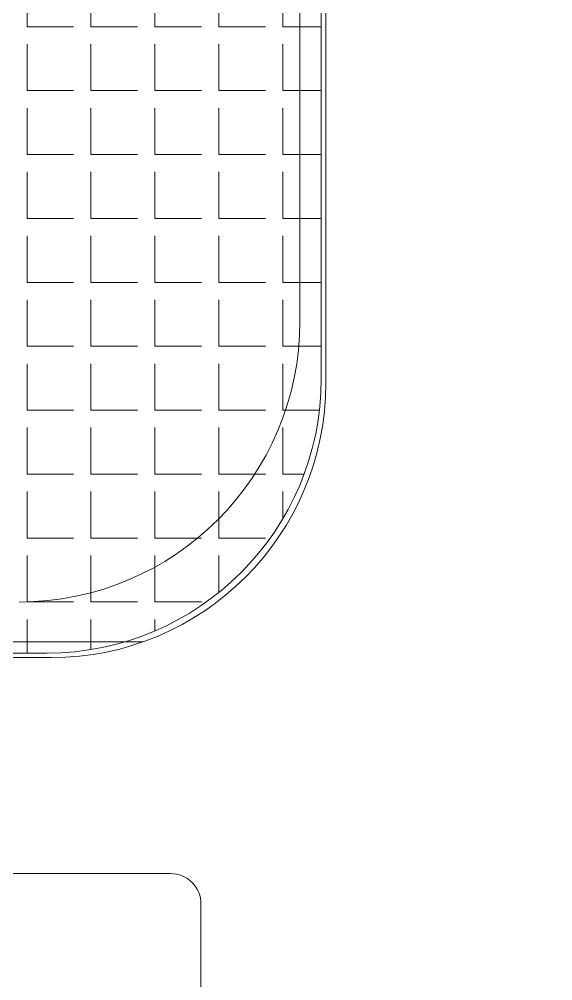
# Model space of a CAD drawing. Header units: millimetres. Extents: x 1134 to 2451, y -9 to 375.
# Drawn here: x 1680.34 to 1697.82, y 270.48 to 302 of the extents above; entities that cross this region are included whole.
import ezdxf
from ezdxf.lldxf.tags import DXFTag

# ---------------------------------------------------------------- set-up
doc = ezdxf.new("R2010")
doc.units = ezdxf.units.MM
for name, color, linetype, lineweight in [('DIM', 3, 'Continuous', 5), ('Encap', 210, 'Continuous', 5), ('ITO', 2, 'Continuous', 5), ('Main-FPC', 2, 'Continuous', 5), ('MFPC', 50, 'Continuous', 5), ('TAPE-Form', 32, 'Continuous', 5)]:
    doc.layers.add(name, color=color, linetype=linetype, lineweight=lineweight)
tags = doc.linetypes.add('CENTER', pattern=[0.6, 0.375, -0.075, 0.075, -0.075]).pattern_tags.tags
tags[10:11] = [DXFTag(74, 4), DXFTag(75, 0), DXFTag(340, '0'), DXFTag(46, 1.0), DXFTag(50, 0.0), DXFTag(44, 0.0), DXFTag(45, 0.0)]
tags[8:9] = [DXFTag(74, 4), DXFTag(75, 0), DXFTag(340, '0'), DXFTag(46, 1.0), DXFTag(50, 0.0), DXFTag(44, 0.0), DXFTag(45, 0.0)]
tags[6:7] = [DXFTag(74, 4), DXFTag(75, 0), DXFTag(340, '0'), DXFTag(46, 1.0), DXFTag(50, 0.0), DXFTag(44, 0.0), DXFTag(45, 0.0)]
tags[4:5] = [DXFTag(74, 4), DXFTag(75, 0), DXFTag(340, '0'), DXFTag(46, 1.0), DXFTag(50, 0.0), DXFTag(44, 0.0), DXFTag(45, 0.0)]

# ---------------------------------------------------------------- blocks, each defined once
blk = doc.blocks.new('R213NRK-001-PNL-V01-C')
at = {"layer": 'Encap', "lineweight": 0}
blk.add_line((482.508, 267.231), (459.691, 267.231), dxfattribs=at)
at = {"layer": 'ITO', "lineweight": 5}
for p, q in [((488.493, 301.426), (488.493, 275.711)), ((479.493, 266.711), (462.706, 266.711))]:
    blk.add_line(p, q, dxfattribs=at)
at = {"layer": 'ITO', "color": 1, "linetype": 'CENTER', "lineweight": 0}
blk.add_line((487.643, 299.846), (487.643, 277.735), dxfattribs=at)
blk.add_arc((478.443, 277.735), 9.2, 270, 0, dxfattribs=at)
at = {"layer": 'ITO', "lineweight": 5}
blk.add_arc((479.493, 275.711), 9, 270, 0, dxfattribs=at)
blk = doc.blocks.new('R213NRK-001-Form-V01-A')
at = {"layer": 'TAPE-Form', "lineweight": 5}
h = blk.add_hatch(dxfattribs=at)
h.set_pattern_fill('ANGLE', color=256, scale=0.3)
h.set_pattern_definition([(0, (0, 0), (0, 2.0955), [1.524, -0.5715]), (90, (0, 0), (-2.0955, 1e-16), [1.524, -0.5715])])
h.paths.add_polyline_path([(893.211, 302.412, 0.414214), (884.811, 310.812), (867.124, 310.812, 0.414214), (858.724, 302.412), (858.724, 276.976, 0.414214), (867.724, 267.976), (884.211, 267.976, 0.414214), (893.211, 276.976)])
at = {"layer": 'TAPE-Form', "color": 32, "lineweight": 5}
for p, q in [((893.211, 276.976), (893.211, 302.412)), ((867.724, 267.976), (884.211, 267.976))]:
    blk.add_line(p, q, dxfattribs=at)
blk.add_arc((884.211, 276.976), 9, 270, 360, dxfattribs=at)
blk = doc.blocks.new('R213NRK-007-MFPC-V01-C')
at = {"layer": 'Main-FPC'}
blk.add_lwpolyline([(1657.464, 265.448), (1657.464, 272.444, -0.414214), (1657.964, 272.944), (1665.179, 272.944, 0.198912), (1665.886, 273.237), (1666.495, 273.846, -0.198912), (1666.848, 273.992), (1685.293, 273.992, -0.414214), (1686.293, 272.992), (1686.293, 264.448, 0.414214)], format="xyb", dxfattribs=at)

msp = doc.modelspace()

# ---------------------------------------------------------------- hatches: boundary and pattern name
at = {"layer": 'MFPC', "linetype": 'Continuous'}
h = msp.add_hatch(dxfattribs=at)
h.set_pattern_fill('ANGLE', color=256)
h.set_pattern_definition([(0, (175.285, 180.4976), (0, 6.985), [5.08, -1.905]), (90, (175.285, 180.4976), (-6.985, 4e-16), [5.08, -1.905])])
h.paths.add_polyline_path([(1693.8215, 278.6928), (1697.8215, 278.6928), (1697.8215, 282.6928), (1693.8215, 282.6928)])
h.paths.add_polyline_path([(1694.67, 280.2114), (1696.7612, 280.2114), (1696.7612, 281.659), (1694.67, 281.659)], flags=24)

# ---------------------------------------------------------------- block references
at = {"layer": 'DIM', "lineweight": 5}
msp.add_blockref('R213NRK-007-MFPC-V01-C', (0, 0), dxfattribs=at)
at = {"layer": 'ITO', "lineweight": 5}
msp.add_blockref('R213NRK-001-PNL-V01-C', (1201.8928, 14.3582), dxfattribs=at)
at = {"layer": 'TAPE-Form', "lineweight": 5}
msp.add_blockref('R213NRK-001-Form-V01-A', (797.0247, 13.2423), dxfattribs=at)

doc.saveas('drawing.dxf')
